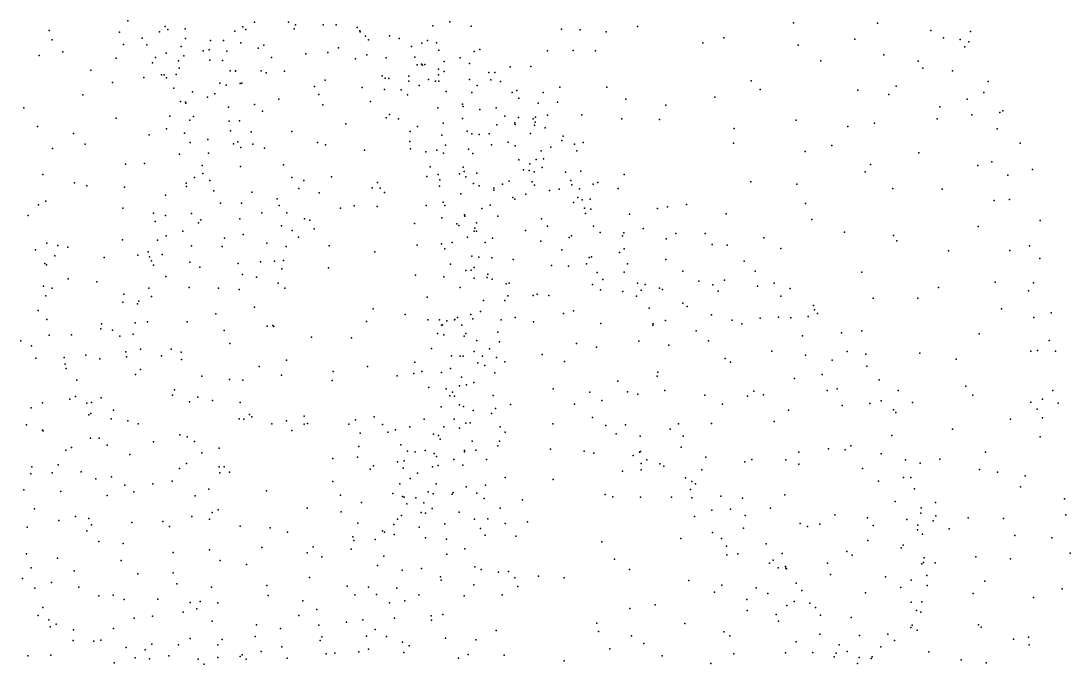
# Model space of a CAD drawing. Header units: metres. Extents: x -25 to 25, y -27.7 to 27.8.
# Drawn here: x 19.3 to 24.96, y -13.87 to -10.4 of the extents above; entities that cross this region are included whole.
import ezdxf

# ---------------------------------------------------------------- set-up
doc = ezdxf.new("R2010")
doc.units = ezdxf.units.M

msp = doc.modelspace()

# ---------------------------------------------------------------- linework, layer by layer
for p in [(19.8775, -10.4, -4.3672), (20.5609, -10.4059, -5.6784), (20.7435, -10.406, 0.4173), (21.6135, -10.404, -4.031), (19.4528, -10.4507, -11.6307), (19.8327, -10.4599, -4.021), (20.0478, -10.4582, 0.4328), (20.0786, -10.4305, -9.2179), (20.0934, -10.4456, 6.4115), (20.1854, -10.442, -6.082), (20.4538, -10.4553, -1.9574), (20.4966, -10.4314, 6.2435), (20.5127, -10.4456, 0.7083), (20.7736, -10.4423, -9.3112), (20.7806, -10.4213, 6.0408), (20.9305, -10.4207, 0.1455), (21.0006, -10.4216, -9.0756), (21.1136, -10.4354, -6.5014), (21.1274, -10.4536, -8.5139), (21.1296, -10.4588, -8.8606), (21.5214, -10.4266, -4.4257), (21.7288, -10.4287, 0.6769), (22.2149, -10.4441, 4.0951), (22.3154, -10.4472, 5.4036), (22.4556, -10.4585, 0.8235), (22.626, -10.4294, 3.4478), (23.4658, -10.4104, 3.4988), (23.9194, -10.4117, 0.9432), (24.2073, -10.4508, 1.2245), (24.4201, -10.4566, 1.88), (19.4685, -10.5024, -9.5816), (19.954, -10.492, -10.1385), (20.1881, -10.4937, -2.4675), (20.322, -10.5052, -6.3387), (20.3937, -10.5045, -5.8937), (20.4869, -10.5173, -1.6807), (21.1579, -10.4812, 0.038), (21.1744, -10.5023, -5.4887), (21.2885, -10.4797, -7.7592), (21.3409, -10.4946, -7.5286), (21.463, -10.5199, -3.4189), (21.4934, -10.5045, 6.0342), (21.5421, -10.5171, 0.2999), (22.9776, -10.518, 3.5796), (23.09, -10.4909, 0.5541), (23.7979, -10.4974, 0.7795), (24.2747, -10.49, 2.6858), (24.3651, -10.5001, 2.3874), (24.4126, -10.5131, 2.1524), (19.5262, -10.566, -9.38), (19.8537, -10.5262, 0.0013), (19.9794, -10.528, -11.0397), (20.0845, -10.5737, -10.306), (20.1644, -10.5368, -4.0949), (20.2831, -10.5611, 0.5397), (20.3164, -10.5557, -0.7522), (20.4111, -10.5629, -0.982), (20.5792, -10.5473, -3.7111), (20.61, -10.5296, 0.2073), (20.8373, -10.5769, -0.0647), (20.9551, -10.5698, -6.2489), (21.0131, -10.5445, 6.0144), (21.4074, -10.5381, -7.2803), (21.5546, -10.5575, -4.7434), (21.7439, -10.5643, -4.239), (21.775, -10.5532, -3.9542), (22.1392, -10.5603, 0.8633), (22.2777, -10.5596, 5.14), (22.3984, -10.5607, 3.5849), (23.4924, -10.5308, 0.5737), (24.3903, -10.5397, 1.5599), (19.3985, -10.5862, 6.5407), (19.8133, -10.5999, -9.3595), (20.0105, -10.6253, -3.5769), (20.0271, -10.5975, -0.3137), (20.1503, -10.6143, -9.5169), (20.1793, -10.5872, -0.5248), (20.3186, -10.6108, -3.9605), (20.3873, -10.6125, -9.5283), (20.6517, -10.5973, -6.2236), (21.104, -10.6044, -0.1424), (21.1649, -10.5829, -3.2725), (21.2693, -10.5995, -8.257), (21.4251, -10.5955, -6.6247), (21.4606, -10.6331, -9.1479), (21.5823, -10.6185, -8.835), (21.6686, -10.5988, -3.4805), (21.7192, -10.6301, -2.5038), (23.6141, -10.615, 3.4968), (23.953, -10.5828, 3.1907), (24.1384, -10.6165, 2.9509), (19.6778, -10.665, -9.6265), (20.0585, -10.6905, 0.1705), (20.0728, -10.6896, -10.8876), (20.1385, -10.6885, -2.5801), (20.1546, -10.6546, -10.5086), (20.4287, -10.6695, 0.1504), (20.4585, -10.6685, -2.0302), (20.4585, -10.6697, -1.2248), (20.5959, -10.6691, -6.0228), (20.6237, -10.6789, -0.0593), (20.7211, -10.6704, -3.3933), (21.4381, -10.6368, -3.1772), (21.4668, -10.6379, -2.7078), (21.4784, -10.6349, -5.1827), (21.552, -10.6905, -6.7696), (21.553, -10.6604, -0.0241), (21.5824, -10.6717, 5.9246), (21.8236, -10.6776, -2.7603), (21.8551, -10.6783, 5.7286), (21.9386, -10.6465, 0.69), (22.0496, -10.6448, 5.5301), (24.164, -10.6543, 1.0779), (24.3242, -10.6684, 1.2807), (19.7945, -10.7317, -11.5011), (19.9635, -10.7053, 6.516), (20.0855, -10.7058, -3.2826), (20.3724, -10.735, 6.408), (20.4068, -10.7461, -0.8794), (20.4824, -10.7366, -1.4669), (20.4909, -10.7358, -1.6817), (20.9404, -10.7184, -5.8595), (21.2476, -10.6965, 5.9558), (21.2647, -10.7089, -2.4511), (21.2836, -10.7103, -6.2663), (21.3922, -10.7239, -5.3813), (21.3931, -10.6968, -0.1862), (21.4979, -10.716, -8.4781), (21.5364, -10.7251, -9.3517), (21.5532, -10.7247, -7.1536), (21.7195, -10.7159, -4.6332), (21.7611, -10.7473, -3.1524), (21.834, -10.7165, 0.4536), (21.8867, -10.7265, -4.2402), (23.2381, -10.723, 0.4402), (24.5165, -10.727, 2.0476), (19.6347, -10.7982, -11.7755), (20.125, -10.7622, -10.0568), (20.2254, -10.7813, -10.3218), (20.3454, -10.7937, -0.5987), (20.8831, -10.7526, -3.2036), (20.907, -10.7969, 6.0383), (21.1407, -10.7579, -3.0431), (21.2614, -10.7696, -2.2494), (21.3511, -10.7706, -7.956), (21.385, -10.7987, -8.1646), (21.4475, -10.7485, -7.4731), (21.594, -10.781, -2.0528), (21.7311, -10.786, -8.5044), (21.9494, -10.7865, -3.7112), (21.9745, -10.7747, -8.9603), (22.1159, -10.7858, 5.178), (22.207, -10.7562, 3.8806), (22.4596, -10.7572, 0.7004), (23.286, -10.7703, 3.6852), (23.8136, -10.7736, 3.4205), (23.9807, -10.7972, 3.2628), (24.0202, -10.752, 0.8775), (24.4933, -10.7854, 1.5187), (20.1604, -10.8339, -0.1065), (20.1887, -10.8373, 6.4818), (20.1892, -10.8423, -10.7428), (20.3069, -10.8108, -3.7727), (20.5609, -10.8511, -0.1807), (20.6911, -10.8214, -9.6023), (20.9285, -10.852, -0.357), (21.1854, -10.8337, -5.8632), (21.6824, -10.8493, -0.1545), (21.9858, -10.8156, -2.2177), (22.0892, -10.843, -2.443), (22.1944, -10.8378, 4.8908), (22.563, -10.8217, 3.5763), (22.7772, -10.8543, 0.5065), (23.0428, -10.8114, 0.4384), (24.4024, -10.821, 2.4809), (19.3166, -10.8684, -12.0914), (20.1028, -10.914, -2.8477), (20.2315, -10.9147, -3.4212), (20.4207, -10.864, -3.5082), (20.6036, -10.8857, -3.3233), (21.2875, -10.9036, -2.0345), (21.5495, -10.8684, -9.5067), (21.6854, -10.8619, -4.9485), (21.7749, -10.8775, 5.6061), (21.8629, -10.8686, -2.0485), (21.9095, -10.9135, -4.5444), (22.1398, -10.9076, -2.7132), (22.326, -10.9066, 0.6079), (24.2563, -10.8631, 1.0957), (24.4281, -10.9055, 1.2887), (24.5799, -10.8931, 1.6851), (24.5957, -10.8853, 1.9306), (19.39, -10.9688, 6.5521), (19.8137, -10.9232, 6.5291), (20.2116, -10.9342, -3.1842), (20.4241, -10.9395, -9.7754), (20.4795, -10.9381, -1.3616), (21.0527, -10.954, 5.9343), (21.2707, -10.9227, -0.4918), (21.3359, -10.9285, -5.6463), (21.4383, -10.9683, -7.8009), (21.5776, -10.9502, -7.38), (21.682, -10.9257, -8.2669), (21.8669, -10.9596, -0.0145), (21.963, -10.9487, 0.3825), (21.9665, -10.9576, -9.394), (21.9832, -10.9204, -3.4547), (22.0622, -10.9274, -3.0657), (22.0693, -10.9614, -4.0965), (22.0729, -10.9459, -3.8494), (22.0748, -10.9192, 4.0311), (22.5407, -10.9277, 0.5465), (22.744, -10.9306, 3.6737), (23.481, -10.9342, 0.4318), (23.76, -10.9697, 3.5276), (23.9037, -10.9506, 0.7029), (24.2411, -10.9279, 2.9084), (19.5836, -11.0059, -12.0329), (19.9923, -11.0141, -11.3715), (20.085, -10.9818, -11.0142), (20.1834, -11.0043, -2.4893), (20.4313, -10.9928, -2.0569), (20.5415, -10.9982, 6.351), (20.7612, -10.9954, -0.4152), (21.399, -10.9958, -5.9331), (21.57, -11.0155, -0.6515), (21.7066, -10.9934, -6.6771), (21.7323, -11.0082, -7.0407), (21.7722, -11.012, -0.3353), (21.8253, -11.0078, -4.8102), (22.0485, -11.0071, -2.0469), (22.1283, -10.9757, -9.176), (22.2241, -11.0215, -2.3272), (23.1466, -10.9796, 3.7526), (24.5642, -10.9815, 2.3286), (19.6477, -11.064, 6.5152), (20.2136, -11.0556, -10.7958), (20.3084, -11.039, -2.2656), (20.4473, -11.0633, -1.8051), (20.47, -11.0509, -1.5662), (20.4857, -11.0815, -0.8277), (20.5506, -11.0635, -0.4145), (20.6138, -11.0864, -3.2072), (20.9004, -11.0559, 6.0786), (20.943, -11.0678, -2.2969), (21.3972, -11.0506, -0.8181), (21.5894, -11.0704, -6.3803), (21.8376, -11.0676, -1.8635), (21.9274, -11.053, -8.3012), (21.9649, -11.0727, 0.1366), (22.1581, -11.0803, -8.5342), (22.2164, -11.0445, -8.967), (22.2855, -11.0639, -2.5299), (22.3322, -11.0554, 3.6575), (23.1425, -11.0592, 0.4021), (23.6732, -11.0706, 0.5334), (24.6883, -11.0586, 2.0358), (19.4715, -11.0871, -12.2011), (20.1562, -11.1185, -2.904), (20.3113, -11.1124, -10.1932), (21.1533, -11.0962, -0.8315), (21.4012, -11.0888, -9.6133), (21.4844, -11.1064, -1.8034), (21.544, -11.0963, -7.6126), (21.58, -11.1136, -5.3415), (21.7141, -11.0919, -0.8001), (21.737, -11.1143, -9.6091), (22.1063, -11.0993, 4.9124), (22.1176, -11.143, 0.3316), (22.2973, -11.1002, -2.7494), (23.5299, -11.1034, 3.6863), (24.1418, -11.1114, 3.1583), (19.865, -11.1712, 6.4732), (19.967, -11.1692, -11.6053), (20.2772, -11.1795, -10.6083), (20.4854, -11.1853, -1.0182), (20.7163, -11.1762, -0.6061), (21.5073, -11.1859, 5.6677), (21.6852, -11.188, -0.9977), (21.9853, -11.1487, -4.6029), (22.0448, -11.1707, -9.4371), (22.0786, -11.1466, 3.8051), (22.1121, -11.1896, -4.3846), (23.8813, -11.1731, 0.6898), (24.4597, -11.1792, 1.1932), (24.5364, -11.1596, 2.5348), (19.4185, -11.2282, -12.3735), (20.2369, -11.2436, 6.4662), (20.2821, -11.2225, -3.2128), (20.7618, -11.2435, 6.2462), (20.9759, -11.2398, -2.0252), (21.4897, -11.2379, -1.1268), (21.5502, -11.2276, -6.0106), (21.6648, -11.2237, -7.9293), (21.6908, -11.2118, -6.5382), (21.6989, -11.2404, 5.5112), (21.7589, -11.2197, -6.7851), (22.0112, -11.2017, -1.8596), (22.0404, -11.206, -0.6908), (22.0683, -11.2125, 4.6581), (22.2375, -11.2145, -3.9626), (22.3203, -11.2103, -8.8465), (22.553, -11.2286, 3.638), (23.8534, -11.2139, 3.4872), (24.6219, -11.2316, 1.4474), (24.7543, -11.2003, 1.8938), (19.589, -11.2724, -12.1895), (19.6553, -11.2894, 6.4218), (19.8595, -11.296, -11.8352), (20.192, -11.2739, -10.8546), (20.194, -11.2931, -2.1823), (20.3185, -11.2606, -1.9375), (20.7998, -11.3036, -2.3752), (20.8259, -11.261, -9.698), (21.1953, -11.2993, -1.7408), (21.2227, -11.271, 5.8529), (21.2379, -11.3011, -1.1989), (21.558, -11.2899, -9.6606), (21.5588, -11.2571, -5.6005), (21.7416, -11.2758, -5.1193), (21.7709, -11.2897, -7.0248), (21.8501, -11.313, 5.301), (21.8511, -11.3021, 4.2854), (21.8971, -11.2801, -4.8391), (21.9327, -11.2631, -0.9852), (22.0575, -11.2671, -0.1638), (22.0704, -11.286, 0.123), (22.2034, -11.3065, -1.9568), (22.2667, -11.2593, -3.7533), (22.2705, -11.2841, -0.9419), (22.3125, -11.305, 0.2877), (22.3856, -11.2797, -2.8937), (22.4119, -11.2716, -2.4511), (22.5213, -11.303, -0.9454), (23.2367, -11.267, 3.7615), (23.4843, -11.2801, 0.4887), (24.0015, -11.3028, 0.8046), (24.2679, -11.3074, 2.9853), (20.0804, -11.34, -11.1742), (20.3402, -11.3163, -10.3385), (20.5458, -11.3239, -9.9494), (20.6819, -11.3594, -3.0012), (20.9087, -11.3258, -0.9697), (21.2603, -11.3245, -9.6315), (21.6734, -11.3322, -1.639), (21.9535, -11.3509, -8.1142), (21.9641, -11.3599, 4.9349), (22.0232, -11.3333, 3.6866), (22.1504, -11.3149, -8.3019), (22.303, -11.3522, -3.5298), (22.3264, -11.364, -1.1713), (22.3707, -11.3611, -0.4894), (24.5487, -11.3687, 1.272), (24.6317, -11.362, 2.4994), (19.3951, -11.3915, -12.5302), (19.4354, -11.3713, 6.3745), (19.8509, -11.4088, 6.4261), (20.3767, -11.3817, -1.2908), (20.4892, -11.3827, -3.2679), (20.6935, -11.3952, -0.8862), (21.0247, -11.4093, -9.6653), (21.0978, -11.3967, 5.9745), (21.2218, -11.3997, -1.3943), (21.4852, -11.3944, -1.3414), (21.5782, -11.3778, -6.2372), (21.5858, -11.3957, -5.7752), (21.7858, -11.4111, -9.6199), (21.8308, -11.3923, 3.9069), (22.2801, -11.3784, -9.1332), (22.339, -11.4085, -4.033), (22.374, -11.4144, -8.8335), (22.7325, -11.4109, -0.7026), (22.7874, -11.4016, -0.9243), (22.8891, -11.3892, 3.7458), (23.532, -11.3841, 3.6756), (19.3397, -11.4484, -13.812), (20.0158, -11.4354, -2.5926), (20.0244, -11.4805, -11.4864), (20.0804, -11.4484, -2.8657), (20.221, -11.4375, -1.7855), (20.2715, -11.4722, -10.5662), (20.4801, -11.4665, -0.992), (20.5995, -11.4349, 6.3778), (20.7344, -11.4348, -2.7924), (20.8301, -11.4676, 6.2345), (20.8583, -11.4736, -1.9477), (21.5711, -11.4616, 5.5996), (21.6917, -11.4458, -7.6453), (21.6934, -11.4531, -1.3831), (21.8719, -11.4524, 5.1339), (22.1074, -11.4673, -9.3795), (22.3446, -11.4388, -8.5421), (22.5817, -11.4409, -0.5163), (23.1031, -11.4394, 3.7566), (23.5657, -11.4708, 0.6056), (24.7957, -11.4755, 1.8475), (20.1736, -11.5338, -10.7824), (20.2576, -11.4889, -1.4447), (20.7065, -11.5039, -9.8946), (20.7633, -11.5306, -2.2482), (20.8819, -11.52, -1.5159), (21.4229, -11.492, -9.6362), (21.6504, -11.4929, -5.4166), (21.661, -11.5021, -6.6044), (21.7452, -11.5333, 5.3475), (21.7487, -11.5172, -7.2963), (21.7567, -11.5334, -7.0772), (21.7576, -11.4886, -5.1292), (22.0219, -11.5293, 3.4337), (22.1392, -11.507, -4.4704), (22.3881, -11.5056, -3.8113), (22.656, -11.5194, 0.2127), (23.7408, -11.5393, 0.7078), (24.4623, -11.5088, 2.786), (19.8478, -11.5801, -11.8325), (20.0372, -11.582, -2.2153), (20.0841, -11.5587, -10.9869), (20.3981, -11.5719, -1.1898), (20.4985, -11.5508, -10.1307), (20.7972, -11.5662, -1.1502), (21.6261, -11.595, -5.6113), (21.7093, -11.5659, 4.4113), (21.8047, -11.5938, 3.0487), (21.8434, -11.5705, -7.9811), (22.1048, -11.5878, -1.5761), (22.2562, -11.5679, -1.816), (22.2691, -11.5581, -0.0558), (22.4235, -11.5402, -3.2238), (22.544, -11.5582, -2.9548), (22.5515, -11.542, -2.4417), (22.7797, -11.5743, 3.6846), (22.8322, -11.5457, -1.3211), (22.9907, -11.5459, -0.9847), (23.306, -11.57, 3.7102), (24.006, -11.5558, 3.3181), (24.0241, -11.5855, 0.8321), (19.3796, -11.6334, -12.8486), (19.4395, -11.5973, -13.6025), (19.4989, -11.6113, 6.2297), (19.554, -11.6193, -12.3285), (19.9874, -11.6451, -2.728), (20.2197, -11.6127, -3.3194), (20.3856, -11.6166, -10.3026), (20.6263, -11.5977, -3.0848), (20.7304, -11.6152, -1.8162), (20.9622, -11.613, -9.7281), (21.2098, -11.6449, -9.6464), (21.4376, -11.6091, 5.7412), (21.5684, -11.6013, -6.2791), (21.586, -11.6286, -6.0266), (22.2174, -11.6332, -8.2825), (22.5274, -11.6477, 3.572), (22.5528, -11.6283, -1.517), (23.0281, -11.6047, -0.7508), (23.1085, -11.6092, 0.373), (23.3975, -11.6273, 0.5608), (24.3031, -11.64, 0.9728), (24.6337, -11.637, 2.6132), (24.7393, -11.6119, 1.5216), (19.4294, -11.7082, -12.5849), (19.4837, -11.6667, -13.95), (19.7489, -11.6748, 6.3531), (19.9302, -11.6624, -11.6375), (19.9942, -11.6723, -2.4142), (20.0051, -11.6937, -2.9912), (20.0623, -11.6587, -1.5512), (20.2122, -11.6998, -1.3889), (20.4729, -11.7078, -3.3158), (20.5921, -11.6985, -1.2526), (20.6676, -11.6949, -1.454), (20.716, -11.6917, -2.391), (21.7315, -11.6687, 2.652), (21.7691, -11.6728, 5.1313), (21.8391, -11.6778, 3.8582), (21.9553, -11.6859, -4.7426), (22.3652, -11.6748, -8.6027), (22.3764, -11.6709, -4.1411), (22.778, -11.6867, -1.5485), (23.2002, -11.6942, -1.1463), (24.7956, -11.6806, 1.7302), (19.4382, -11.7153, -13.3536), (20.0155, -11.717, -11.1761), (20.265, -11.7267, 6.5356), (20.707, -11.7366, -9.9701), (20.9595, -11.7315, 6.1828), (21.6167, -11.712, -6.699), (21.6998, -11.7445, 4.7103), (21.7276, -11.7443, 4.2714), (21.7454, -11.73, 4.9265), (21.8189, -11.7644, -4.9307), (22.1623, -11.7188, 3.3262), (22.2537, -11.7226, -9.0809), (22.3495, -11.7098, -8.8746), (22.4074, -11.7569, -1.8083), (22.5528, -11.7538, -2.1262), (22.571, -11.7102, 0.1515), (22.8695, -11.7498, -0.3674), (23.2605, -11.7486, -1.3565), (23.8354, -11.7539, 3.477), (19.5548, -11.7905, -13.7502), (19.71, -11.8066, -11.9159), (20.0817, -11.7784, -10.7891), (20.4952, -11.767, -10.1827), (20.5704, -11.7811, -1.6483), (20.6871, -11.814, -2.8983), (21.429, -11.77, -9.5771), (21.5811, -11.7788, 5.5732), (21.745, -11.7869, -7.3916), (21.8142, -11.7835, 4.0466), (21.8409, -11.7922, -9.4264), (21.9167, -11.8166, 2.7326), (21.9324, -11.8138, 3.642), (22.3824, -11.8213, 3.476), (22.4375, -11.7937, -3.5311), (22.6256, -11.8142, -3.1332), (22.6667, -11.8205, -2.4392), (22.9553, -11.8031, 3.6818), (23.0947, -11.7983, -0.5131), (23.3615, -11.8129, -0.9261), (24.5546, -11.8081, 2.8587), (24.7607, -11.8113, 2.468), (19.4224, -11.8305, -14.2574), (19.4698, -11.8415, 6.0452), (19.8547, -11.8732, -11.5011), (19.9896, -11.8413, -1.9487), (20.2071, -11.8365, -10.5293), (20.3653, -11.8415, -1.432), (20.4777, -11.8484, 6.5251), (20.7237, -11.8406, -2.5791), (21.6682, -11.8376, -6.9457), (22.0836, -11.8735, -9.1821), (22.4249, -11.8492, -3.8724), (22.5469, -11.859, -3.3272), (22.6442, -11.8523, 3.587), (22.7447, -11.8407, -2.8189), (22.7592, -11.8486, -0.2103), (23.031, -11.8229, -1.7029), (23.0611, -11.8576, 0.3237), (23.2715, -11.8303, 0.4959), (23.4481, -11.8418, -1.2644), (24.2488, -11.8363, 0.8811), (24.7334, -11.8546, 1.3816), (19.4357, -11.8811, -13.1968), (19.8509, -11.9157, 6.4064), (19.9295, -11.9252, -11.167), (19.9369, -11.9107, -1.5449), (20.0049, -11.8854, -2.2498), (21.4912, -11.8898, 2.5966), (21.7955, -11.9071, 3.1954), (21.9104, -11.9073, -8.105), (21.9265, -11.8828, 3.846), (22.0618, -11.8801, 3.1284), (22.1472, -11.8798, -4.457), (22.6205, -11.8831, -1.9067), (22.8699, -11.9212, -1.9999), (23.3985, -11.8846, -1.6615), (23.5746, -11.934, -1.4927), (23.8957, -11.8937, 0.7964), (24.1369, -11.895, 3.335), (19.3934, -11.9612, -12.8618), (20.3524, -11.9795, -1.6504), (20.5596, -11.943, -2.0886), (21.1991, -11.9526, -9.6866), (21.3722, -11.9822, -9.539), (21.7262, -11.9821, -7.2514), (21.778, -11.9669, -7.9426), (22.2266, -11.9766, -8.7366), (22.2799, -11.9624, -4.2665), (22.6878, -11.9491, -2.2096), (22.8937, -11.94, 0.2182), (23.0242, -11.9844, -2.2231), (23.5802, -11.9578, 0.7292), (23.5952, -11.9777, 3.5832), (24.5887, -11.9514, 1.1062), (24.8556, -11.9735, 1.9854), (19.4397, -12.009, 5.8912), (19.7347, -12.0333, 6.2752), (19.9166, -12.0283, -3.3542), (19.9832, -12.0228, -10.8558), (20.1971, -12.0218, 6.5371), (20.628, -12.0462, 6.4573), (20.659, -12.0426, -2.4703), (20.6651, -12.0471, -2.8478), (21.1637, -12.0207, 6.0922), (21.4955, -12.0111, 2.8986), (21.5571, -12.0116, -6.5166), (21.5682, -12.0408, -5.9691), (21.5736, -12.0391, -5.3103), (21.5977, -12.0167, -9.3602), (21.6386, -12.0109, 4.7609), (21.64, -12.009, 5.5159), (21.6553, -11.998, 3.0539), (21.6785, -12.041, 5.0385), (21.7373, -12.0057, 4.363), (21.8904, -12.0107, 4.0546), (21.966, -11.9989, 3.4871), (22.0648, -12.0227, -8.3631), (22.4274, -12.0312, 3.4614), (22.7085, -12.0405, 0.1374), (22.7095, -12.0331, -0.0932), (22.7755, -12.0158, 3.6014), (23.1357, -12.0123, 3.6706), (23.1872, -12.0322, -0.3826), (23.286, -12.0028, -2.201), (23.3851, -11.9962, 0.6338), (23.4526, -12.0014, -2.0149), (23.5456, -11.9933, -0.8021), (24.7626, -11.9981, 2.5755), (19.4527, -12.0947, -13.2789), (19.5728, -12.0916, -11.8319), (19.7318, -12.0599, -3.0705), (19.7951, -12.0675, -11.3017), (19.8346, -12.0998, -2.6379), (19.905, -12.0894, -1.9185), (20.3958, -12.0688, -1.9017), (20.8671, -12.1041, 6.3048), (21.5471, -12.0845, 5.7322), (21.5804, -12.0927, -6.1766), (21.6912, -12.0996, 2.6006), (21.6996, -12.0855, -5.0567), (21.8723, -12.0771, -4.7907), (22.941, -12.071, -0.1841), (23.515, -12.0968, -0.5884), (23.7254, -12.0811, -1.6132), (23.8342, -12.07, 3.5418), (24.4668, -12.087, 3.1929), (19.3009, -12.124, -14.3956), (19.3577, -12.1518, -12.9663), (20.4279, -12.1389, -3.1927), (21.0838, -12.1093, -9.8425), (21.7581, -12.1229, -7.6671), (21.8816, -12.1296, -9.0557), (22.2972, -12.1385, 3.294), (22.4037, -12.1586, -3.9364), (22.6322, -12.126, -3.2693), (22.7941, -12.148, -2.8954), (23.0076, -12.1247, 0.3514), (24.8448, -12.123, 1.7477), (19.3813, -12.2178, -12.2206), (19.5336, -12.2153, -11.585), (19.6513, -12.2023, -11.3905), (19.8671, -12.1836, -1.5796), (19.8701, -12.2112, -2.3553), (19.9455, -12.1703, 6.4028), (20.0585, -12.2061, -10.6681), (20.11, -12.1691, -1.6256), (20.1642, -12.1858, -3.375), (21.5147, -12.1665, -5.5401), (21.6218, -12.2055, -7.0198), (21.6692, -12.2072, -9.1116), (21.6854, -12.2081, 4.5021), (21.7448, -12.1821, -7.4572), (21.7894, -12.2075, 3.1547), (21.8266, -12.1679, 4.1996), (21.8653, -12.2141, -8.4134), (22.1116, -12.1988, 3.0418), (23.3488, -12.1801, -2.4051), (23.5318, -12.2016, 0.794), (23.7562, -12.1819, -0.7723), (23.8568, -12.1972, -1.216), (24.1473, -12.191, 0.8131), (24.7459, -12.1795, 2.7749), (24.7815, -12.1772, 1.4069), (24.8801, -12.1809, 2.2554), (19.5393, -12.2506, -13.6505), (19.5451, -12.2733, -13.8651), (19.726, -12.2213, -2.8087), (20.1672, -12.2257, 6.4836), (20.5855, -12.2623, -2.5112), (20.732, -12.2286, -10.0985), (21.1693, -12.2631, 6.1159), (21.4255, -12.2396, -9.4253), (21.6161, -12.2746, -6.5594), (21.7641, -12.2429, -7.8881), (21.8012, -12.2572, -8.806), (21.9091, -12.2376, 2.7923), (22.2323, -12.2362, -4.3409), (23.0974, -12.2201, -2.5033), (23.1266, -12.2388, 0.5001), (23.6744, -12.2297, -2.1325), (23.8624, -12.262, 0.8029), (24.3431, -12.2228, 3.3611), (19.9189, -12.3056, -3.4), (19.9459, -12.2792, -10.8536), (20.2764, -12.3152, -10.4895), (20.7059, -12.3104, 6.3514), (20.9839, -12.2895, -9.9954), (21.3293, -12.3134, -9.6315), (21.4189, -12.3011, 5.9092), (21.4632, -12.2899, -5.3726), (21.5682, -12.2955, -5.8099), (21.6762, -12.3204, 5.36), (21.8557, -12.2975, -4.9159), (22.7314, -12.3157, -3.0787), (22.7346, -12.2932, 0.0777), (23.4712, -12.3282, -0.2804), (23.6215, -12.307, 3.5818), (19.6021, -12.3373, 5.9623), (20.4254, -12.3335, -10.3214), (20.498, -12.3367, 6.4261), (20.9789, -12.3383, 6.2064), (21.5007, -12.3766, -5.5719), (21.5927, -12.3831, -6.7477), (21.6649, -12.3669, -5.9829), (21.704, -12.3611, -8.3228), (21.743, -12.3497, 4.351), (22.1714, -12.3829, -4.6129), (22.5201, -12.3415, -3.4943), (23.7025, -12.3836, -2.3103), (23.9289, -12.335, -0.942), (24.3955, -12.3695, 0.9189), (19.564, -12.44, -11.2495), (19.595, -12.4241, -1.573), (19.7328, -12.4314, -2.4101), (20.1172, -12.418, 6.3562), (20.1281, -12.3886, -1.7495), (20.2541, -12.4292, -10.7231), (21.6134, -12.4217, 4.5602), (21.627, -12.4009, 2.7202), (21.6391, -12.4237, 5.1671), (21.8469, -12.4189, 4.099), (22.3685, -12.4007, -4.2225), (22.5706, -12.3996, 3.3694), (22.6268, -12.4114, -3.2859), (22.7735, -12.3923, -2.8726), (22.9889, -12.4184, 0.4821), (23.2189, -12.4224, -0.1157), (23.2519, -12.3954, -2.5917), (23.3039, -12.4149, 0.7666), (23.6479, -12.392, 0.8476), (24.0304, -12.3919, 0.8349), (24.4337, -12.4184, 3.326), (24.8083, -12.439, 2.6896), (24.8645, -12.3922, 1.9829), (19.3565, -12.4858, -13.5243), (19.4166, -12.4595, -13.8608), (19.6554, -12.4599, -1.8657), (19.6805, -12.4574, -2.7073), (19.7991, -12.4993, 6.0546), (20.2092, -12.4543, -3.321), (20.3335, -12.446, -2.0157), (20.4831, -12.4563, -2.8562), (21.5675, -12.481, 5.6811), (21.6658, -12.4689, -7.2741), (21.6878, -12.4787, -6.5315), (21.7385, -12.501, -6.3118), (21.8596, -12.4893, -5.2054), (21.9413, -12.4685, 3.6771), (22.2856, -12.4662, 3.1148), (22.4333, -12.4463, -3.9257), (23.0844, -12.4653, 3.5433), (23.4403, -12.4976, -0.1171), (23.7287, -12.4724, -0.2772), (23.8781, -12.4632, -2.1254), (23.9388, -12.4482, -1.8122), (24.0048, -12.497, -0.7359), (24.1077, -12.4565, 3.5363), (24.7467, -12.4547, 2.9105), (24.7806, -12.4925, 1.5907), (24.8936, -12.4612, 2.2535), (19.666, -12.5236, -2.9779), (19.6768, -12.5168, -2.1696), (19.7863, -12.5456, -1.5024), (19.8779, -12.5558, -3.4143), (20.4765, -12.5453, -2.3562), (20.5025, -12.5473, -2.6363), (20.5334, -12.5213, -10.5513), (20.5461, -12.5346, 6.2862), (20.7319, -12.5566, -10.2709), (20.8286, -12.5314, -11.0302), (21.1038, -12.5506, -10.8574), (21.2057, -12.5349, -11.0829), (21.4746, -12.5473, -8.6115), (21.6372, -12.5465, -5.4798), (21.8372, -12.5166, 3.2975), (22.3819, -12.5372, -4.6074), (24.0179, -12.5113, -1.3681), (24.6366, -12.5477, 1.2506), (24.8095, -12.5405, 1.8262), (19.3315, -12.5774, -1.3469), (19.4164, -12.6064, 5.5366), (19.4211, -12.609, -11.2726), (19.9333, -12.5729, -11.0175), (20.6533, -12.5724, -11.1578), (20.7615, -12.6077, -10.5637), (20.8278, -12.5731, -11.4151), (20.8458, -12.5709, -10.7687), (21.0684, -12.5738, -11.4522), (21.2496, -12.5758, -9.8569), (21.321, -12.6051, 5.9465), (21.3979, -12.5889, -11.1639), (21.5818, -12.588, -7.0983), (21.6659, -12.595, 4.3657), (21.7005, -12.5677, -8.113), (21.7223, -12.5668, -7.6482), (21.885, -12.588, 3.8573), (22.1694, -12.5718, -5.1707), (22.454, -12.5814, -4.802), (22.5605, -12.5771, -3.5108), (22.8008, -12.6003, 0.1513), (22.8458, -12.5723, 3.4463), (23.0248, -12.571, -2.656), (23.3625, -12.5592, 3.5349), (24.3235, -12.6014, 1.0073), (19.6758, -12.6496, -3.1678), (19.7227, -12.6497, -11.1214), (20.016, -12.6684, 6.0356), (20.1573, -12.6308, -1.8838), (20.1974, -12.6414, -11.0435), (20.2361, -12.668, 6.1351), (21.1295, -12.623, 6.0681), (21.2797, -12.6164, -11.4219), (21.526, -12.6274, 4.8051), (21.5528, -12.6346, 4.5611), (21.5605, -12.6557, 5.1058), (21.733, -12.6661, -5.6988), (21.8807, -12.6659, 3.026), (21.912, -12.6171, -5.4126), (22.51, -12.6259, -4.3224), (22.6395, -12.6395, -3.1807), (22.8722, -12.6389, 0.4622), (23.9962, -12.6359, -0.4142), (24.7969, -12.6429, 2.7734), (19.5435, -12.7149, -2.3792), (19.573, -12.7001, 5.6409), (19.7652, -12.6879, 5.8376), (20.3696, -12.7037, -11.2163), (21.1231, -12.6942, -10.0573), (21.3489, -12.6857, -9.1253), (21.3846, -12.7192, -9.5337), (21.4268, -12.7231, -10.6427), (21.4804, -12.7162, -11.3911), (21.6917, -12.7157, -7.8832), (21.6929, -12.7239, -6.5493), (21.7543, -12.7138, -6.2734), (21.8728, -12.6905, 3.6126), (22.156, -12.7084, -5.3853), (22.3376, -12.7198, -5.2657), (22.6356, -12.7244, 3.3323), (22.6412, -12.7222, -4.745), (22.8603, -12.6988, -2.6885), (23.4949, -12.7241, 1.021), (23.6554, -12.7077, -0.0302), (23.7455, -12.7124, 1.0475), (23.7755, -12.6904, 3.5322), (24.5018, -12.7244, 1.2756), (19.888, -12.7376, -1.6506), (20.2767, -12.729, -2.0606), (20.9831, -12.7582, -11.7074), (21.1162, -12.7525, -10.4074), (21.3315, -12.7765, -9.8359), (21.3676, -12.7716, -11.5835), (21.5289, -12.7328, 5.5413), (21.5421, -12.7491, -8.2833), (21.6342, -12.765, -11.2283), (21.8114, -12.7646, 3.3836), (22.3894, -12.7309, 3.2239), (22.6028, -12.7426, -4.9709), (22.675, -12.7662, -3.9629), (22.9929, -12.7521, 0.1246), (23.2043, -12.7775, 0.8676), (23.242, -12.7648, 3.4462), (23.4255, -12.767, 0.072), (23.9386, -12.7333, -2.3423), (24.0699, -12.7659, 3.4862), (24.256, -12.7631, 1.1312), (19.3592, -12.804, -2.1412), (19.4692, -12.8358, 5.3418), (19.5016, -12.7938, -11.1879), (19.6248, -12.8304, -2.8722), (20.1548, -12.8122, -11.2529), (20.1934, -12.7859, 5.9651), (20.3688, -12.8044, -2.8511), (20.3731, -12.8371, -2.2614), (20.3965, -12.8047, -11.4793), (20.4249, -12.8322, -2.4878), (21.1844, -12.8159, -8.6254), (21.2019, -12.7981, -8.8729), (21.361, -12.8114, 5.7712), (21.4396, -12.8388, 4.6204), (21.5203, -12.8043, -7.0515), (21.5513, -12.796, -7.3895), (21.6826, -12.7954, -10.9126), (22.5443, -12.8279, -5.1792), (22.6442, -12.7864, -3.6362), (22.6447, -12.8196, -3.2928), (22.7457, -12.7887, -4.1654), (22.7681, -12.7999, -4.4184), (22.973, -12.8207, 0.6846), (23.495, -12.789, -2.746), (23.8389, -12.8134, -2.5274), (24.1499, -12.784, -0.7926), (24.4689, -12.8192, 3.2365), (24.5662, -12.8321, 1.5044), (19.3546, -12.8421, 5.0966), (19.7041, -12.8685, -1.343), (19.7895, -12.8576, -11.1783), (20.0115, -12.8963, -1.8936), (20.1169, -12.8821, -3.3505), (20.9822, -12.8838, 5.9455), (21.3435, -12.8952, -8.3453), (21.3995, -12.8672, 4.8274), (21.5396, -12.8964, -6.8519), (21.9125, -12.8616, -5.6913), (22.1697, -12.873, -5.5512), (22.8843, -12.8641, 0.3142), (22.9188, -12.8834, -3.9092), (22.9385, -12.8954, -4.2127), (23.9242, -12.8811, -0.1035), (24.059, -12.8614, -0.2656), (24.0999, -12.8607, -1.3575), (24.7148, -12.853, 2.9634), (19.3169, -12.9274, -11.2069), (19.5153, -12.9374, -2.6195), (19.8608, -12.9034, 5.6752), (19.9087, -12.9385, -3.417), (20.3141, -12.924, -0.0312), (20.6245, -12.9326, 5.8889), (21.3059, -12.9478, 5.6181), (21.4964, -12.9384, -7.5574), (21.5239, -12.9498, -10.4056), (21.6262, -12.9506, -11.5335), (21.6307, -12.9424, -6.5381), (21.7014, -12.9112, 4.1087), (21.7584, -12.9451, -11.3321), (21.8063, -12.9034, 3.6379), (22.911, -12.9262, -3.6886), (24.1188, -12.9234, -2.1213), (24.6898, -12.9119, 1.7452), (19.766, -12.9588, -1.5998), (20.241, -12.9611, -11.5765), (21.0237, -12.9574, -11.8665), (21.1374, -12.9957, -8.97), (21.3579, -12.9637, -10.0689), (21.3678, -12.9667, 5.2113), (21.3822, -13.0039, -8.1184), (21.4295, -12.9707, -7.261), (21.4738, -12.9986, -11.6941), (21.7991, -12.9748, -5.8428), (22.0045, -12.9825, 3.2643), (22.4513, -12.9539, -5.4003), (22.4923, -12.9653, 3.3174), (22.6418, -12.9677, -2.9185), (22.8083, -12.9679, -4.9569), (22.9179, -12.9705, -4.6934), (23.0754, -12.9628, -4.0447), (23.1908, -12.9736, 0.9693), (23.4202, -12.9546, 3.3793), (24.0152, -12.991, -2.4435), (24.2316, -12.9957, 3.315), (24.9273, -12.9774, 2.5366), (19.3745, -13.0312, 4.9763), (20.3326, -13.0508, -2.3214), (20.3643, -13.0357, -2.6911), (20.8449, -13.026, -8.3865), (21.028, -13.0458, 5.7498), (21.3533, -13.0659, -7.9127), (21.4583, -13.051, -9.8824), (21.4821, -13.0546, -9.6194), (21.5186, -13.0294, 4.3258), (21.663, -13.0493, -6.0694), (21.8843, -13.0273, -10.8902), (23.0267, -13.0383, 0.7999), (23.1275, -13.0324, 0.2739), (23.3418, -13.0274, 0.1958), (23.6885, -13.0633, 0.1068), (24.153, -13.0546, -1.8237), (24.1542, -13.0242, -1.1052), (24.9343, -13.0625, 2.1293), (19.5052, -13.0935, -2.8418), (19.5941, -13.0716, 5.2423), (19.6673, -13.0822, -3.3574), (19.6805, -13.1164, -1.361), (19.8991, -13.1042, -1.928), (20.0657, -13.0989, -11.6633), (20.2217, -13.071, 5.6717), (20.3166, -13.0868, -11.8132), (21.1179, -13.1083, -8.093), (21.3106, -13.1145, 4.634), (21.3303, -13.0863, -7.5956), (21.5869, -13.1105, -6.2991), (21.7457, -13.0855, -10.528), (21.8183, -13.0839, 3.3825), (21.9114, -13.1095, -11.2154), (22.0317, -13.1, -5.7803), (22.933, -13.0719, -3.3231), (23.2052, -13.067, -3.8692), (23.5028, -13.1091, 1.2755), (23.6092, -13.1139, -2.8116), (23.8655, -13.0784, 1.3707), (23.8965, -13.1195, -2.6416), (24.0777, -13.0882, -0.2101), (24.1375, -13.1191, -1.5811), (24.2189, -13.0952, -0.5084), (24.2339, -13.0685, -0.7834), (24.4091, -13.0797, 3.1729), (24.5983, -13.0818, 3.0477), (19.3343, -13.1285, -2.582), (19.6564, -13.1495, -11.3716), (20.102, -13.1259, -2.1304), (20.4834, -13.1244, -11.945), (20.6442, -13.1338, -8.6769), (20.7373, -13.1571, -12.0294), (21.2495, -13.1489, 4.9749), (21.2605, -13.1561, -7.382), (21.3132, -13.1682, -7.0992), (21.4477, -13.1287, -6.768), (21.7789, -13.1361, 3.6881), (21.8045, -13.1728, -11.4445), (21.9691, -13.1781, -11.0135), (23.0296, -13.1575, 3.37), (23.1977, -13.1342, -4.4414), (23.5419, -13.1254, 3.3393), (24.1344, -13.1435, -1.303), (24.1621, -13.1674, -2.1856), (24.3056, -13.1374, 1.4864), (24.6593, -13.1744, 1.7234), (19.7212, -13.2066, -1.7836), (19.8522, -13.2181, -11.6569), (20.8761, -13.236, -7.8919), (21.0896, -13.1822, 5.4673), (21.0961, -13.2005, -7.7719), (21.2101, -13.1957, 5.2167), (21.4816, -13.1877, -6.5134), (21.5956, -13.1943, 4.1578), (22.4324, -13.2076, -5.5578), (22.8588, -13.1907, -2.8549), (23.0784, -13.1897, 0.9914), (23.105, -13.2325, -4.7901), (23.3192, -13.2195, 1.2506), (23.8677, -13.2004, 0.0159), (24.0582, -13.2259, -2.4825), (24.8597, -13.1861, 2.7132), (19.3305, -13.273, -2.7624), (20.1215, -13.2666, -3.4059), (20.3182, -13.2512, -3.0795), (20.5988, -13.2393, -8.0014), (20.8442, -13.267, 5.6223), (20.9229, -13.2895, -8.8866), (21.0811, -13.2488, -12.0172), (21.258, -13.285, 4.7771), (21.5965, -13.2744, -11.7017), (21.6937, -13.2469, -10.3836), (23.107, -13.2786, 0.6224), (23.1663, -13.2728, -3.1092), (23.405, -13.272, -3.9302), (23.7547, -13.2602, 1.454), (23.7831, -13.2807, -2.7645), (24.0462, -13.2406, 1.464), (24.4504, -13.2889, 3.0653), (24.9575, -13.2692, 2.1878), (19.3551, -13.3477, -11.4903), (19.4972, -13.2966, -1.0766), (19.8418, -13.3097, -2.0094), (20.3757, -13.309, -8.0034), (20.5164, -13.3314, 5.668), (21.2226, -13.3354, -9.0667), (21.7488, -13.3439, -5.9578), (22.5021, -13.301, 3.3721), (23.3364, -13.3236, -4.4401), (23.3574, -13.3075, -3.4065), (23.3833, -13.3493, -2.9953), (23.4242, -13.3416, 1.4191), (23.6498, -13.3228, 3.259), (24.1587, -13.3273, -0.3803), (24.1681, -13.3199, -1.7813), (24.1709, -13.2938, -1.064), (24.2306, -13.3213, 3.1341), (24.6366, -13.2994, 2.9272), (19.3091, -13.406, -1.1782), (19.5872, -13.365, 5.174), (19.9314, -13.3808, 5.4921), (20.1207, -13.3755, -12.0207), (20.8574, -13.4009, -7.6751), (21.3571, -13.3606, -6.1918), (21.4613, -13.3514, -9.3456), (21.5633, -13.3979, -9.9879), (21.7823, -13.3584, 3.4964), (21.8766, -13.372, -10.5822), (21.9293, -13.368, -11.2863), (21.9633, -13.4027, -10.7932), (22.0916, -13.3933, -5.8273), (22.2301, -13.4022, 3.3989), (22.5826, -13.3577, -5.4733), (23.426, -13.3496, 3.2989), (23.4293, -13.3534, 0.3401), (23.6665, -13.3843, 0.1633), (23.9617, -13.3974, -0.0925), (24.1855, -13.3893, 1.5193), (19.3749, -13.4591, -1.4696), (19.465, -13.428, 4.9903), (19.613, -13.4535, -11.6763), (20.1419, -13.4354, -2.3044), (20.3284, -13.453, -2.9011), (20.6266, -13.4434, -8.7294), (21.0599, -13.4477, -7.3726), (21.174, -13.4534, -6.6401), (21.3279, -13.4587, 4.313), (21.5668, -13.4143, -9.7264), (21.7433, -13.4401, -11.5442), (21.9797, -13.4496, -11.0076), (22.9019, -13.4161, 3.3599), (23.0804, -13.4422, 1.237), (23.265, -13.4563, 0.6457), (23.4801, -13.4317, -4.1379), (24.045, -13.4543, -2.5201), (24.1016, -13.4159, -1.3684), (24.1881, -13.4435, -2.0748), (24.4984, -13.4211, 1.6601), (24.9155, -13.4613, 2.4874), (19.7201, -13.5004, -3.4226), (19.7979, -13.4965, -2.1101), (20.0387, -13.5184, -3.5216), (20.6338, -13.4979, -7.7527), (21.1009, -13.4948, -7.076), (21.2175, -13.4923, 5.1565), (21.4455, -13.495, 4.1209), (21.6909, -13.5001, -10.3365), (21.8955, -13.4946, -5.9114), (23.0399, -13.4792, 0.9737), (23.3286, -13.4868, -4.6449), (23.5115, -13.4714, -3.4401), (23.8555, -13.4829, -2.7184), (24.4346, -13.4877, 2.9608), (24.7614, -13.5082, 2.7194), (19.4196, -13.5629, -1.8221), (19.8579, -13.5202, -11.9597), (20.2123, -13.536, -8.3615), (20.2498, -13.5701, -7.8637), (20.2669, -13.5307, 5.6511), (20.3621, -13.5369, -3.2425), (20.8206, -13.5257, 5.5977), (20.8969, -13.5729, -8.8894), (21.2884, -13.5373, 4.8462), (21.3705, -13.5257, -6.0624), (22.5839, -13.5684, 3.3903), (22.7203, -13.5473, -5.411), (23.2147, -13.52, -4.8599), (23.4313, -13.5517, 0.5525), (23.4709, -13.5294, -4.3745), (23.5553, -13.5387, -3.0542), (23.5843, -13.5623, 3.1569), (24.1012, -13.5342, -0.3625), (24.1589, -13.5316, -0.9323), (19.3944, -13.6047, -3.002), (19.4502, -13.6297, -11.6511), (19.9118, -13.6203, -2.282), (20.0096, -13.6086, -8.015), (20.1749, -13.5882, -12.1477), (20.7993, -13.605, -7.5703), (21.1451, -13.6298, -6.1384), (21.3158, -13.6194, -9.1813), (21.5135, -13.6065, 3.809), (21.5152, -13.6309, -9.4906), (21.5761, -13.6011, -10.0804), (23.2161, -13.5783, 0.8206), (23.3734, -13.5999, 3.2303), (23.6119, -13.6035, -3.7477), (23.7773, -13.6156, 1.6252), (24.1295, -13.5794, -2.3583), (24.1534, -13.5877, -0.6794), (19.4578, -13.6665, 4.965), (19.4908, -13.6515, -2.0514), (19.584, -13.6836, -3.2687), (19.799, -13.675, -3.5444), (20.3323, -13.637, -3.5677), (20.571, -13.6557, 5.6671), (20.701, -13.676, -6.3765), (20.9077, -13.6581, -6.7191), (21.0554, -13.6407, 5.4151), (21.2116, -13.6818, 4.1717), (21.8638, -13.6873, -10.7615), (22.4056, -13.6478, -5.6789), (22.8811, -13.6495, -5.3012), (23.385, -13.636, 1.5636), (24.0996, -13.671, 2.9402), (24.1056, -13.6583, 1.6723), (24.1324, -13.6844, -1.9488), (24.4644, -13.6568, 1.7779), (24.4781, -13.6687, 2.8054), (19.5825, -13.7411, 5.1317), (19.6937, -13.7447, -2.3206), (19.7319, -13.7378, -11.9232), (20.214, -13.729, -8.4979), (20.3858, -13.7345, -6.4391), (20.5644, -13.7183, -8.7756), (20.9134, -13.7399, -12.233), (20.9229, -13.7198, -7.1231), (21.1642, -13.7168, -9.0687), (21.2713, -13.7181, 4.6629), (21.5899, -13.727, -11.6281), (21.7531, -13.7363, -11.3918), (22.4154, -13.6919, -1.7195), (22.5924, -13.7145, -5.5849), (23.091, -13.693, 3.3053), (23.1224, -13.715, -5.0589), (23.6086, -13.7062, -4.1582), (23.8229, -13.7143, 0.0282), (23.9747, -13.7066, -2.5666), (24.0115, -13.7405, -0.3773), (24.6525, -13.7327, 1.9982), (24.7334, -13.7225, 2.5188), (19.8682, -13.7778, 5.4237), (19.9704, -13.7901, -6.6754), (20.0056, -13.7593, -8.3354), (20.1495, -13.763, -6.4582), (20.3623, -13.7642, -8.645), (20.5963, -13.799, -12.2672), (20.7076, -13.7742, -6.7787), (21.1753, -13.7867, 4.4838), (21.3586, -13.7489, -6.0588), (21.3933, -13.7691, 3.4514), (22.4762, -13.7855, -1.9409), (22.6588, -13.7559, -1.619), (23.48, -13.7478, -4.5545), (23.7131, -13.7642, -3.2359), (23.7566, -13.8004, -3.0332), (23.9367, -13.7751, -1.5126), (24.1963, -13.8007, 2.7743), (24.7365, -13.7633, 2.2265), (19.3385, -13.823, -2.0768), (19.4622, -13.8198, -3.1103), (19.9164, -13.8345, -12.0642), (19.9937, -13.8389, -6.8967), (20.0975, -13.8235, -7.5565), (20.2565, -13.8406, -3.7883), (20.3627, -13.8317, -2.9947), (20.4824, -13.8262, -6.7992), (20.4932, -13.8179, -3.5286), (20.5159, -13.8418, -7.4419), (20.7361, -13.836, -7.2492), (20.9464, -13.8127, -8.9678), (20.9931, -13.8083, 4.0279), (21.1232, -13.8022, -12.1174), (21.3661, -13.805, -11.8875), (21.6599, -13.8353, -10.4266), (21.7117, -13.8153, 3.3313), (21.9066, -13.8198, -5.8781), (22.2303, -13.8499, -5.7811), (22.7577, -13.8231, -5.4855), (23.145, -13.8131, 1.5247), (23.424, -13.8066, 0.7462), (23.57, -13.805, 0.5348), (23.6856, -13.8293, 0.3292), (23.6957, -13.8088, -3.9522), (23.8204, -13.8318, 2.8469), (23.8856, -13.8366, -2.74), (23.8914, -13.8279, 1.823), (24.3702, -13.8447, 1.9403), (19.8031, -13.8617, -8.0419), (20.2884, -13.8672, -2.7895), (23.0202, -13.8647, 1.0911), (23.8113, -13.864, -1.3414), (24.505, -13.8606, 2.5447)]:
    msp.add_point(p)

doc.saveas('drawing.dxf')
